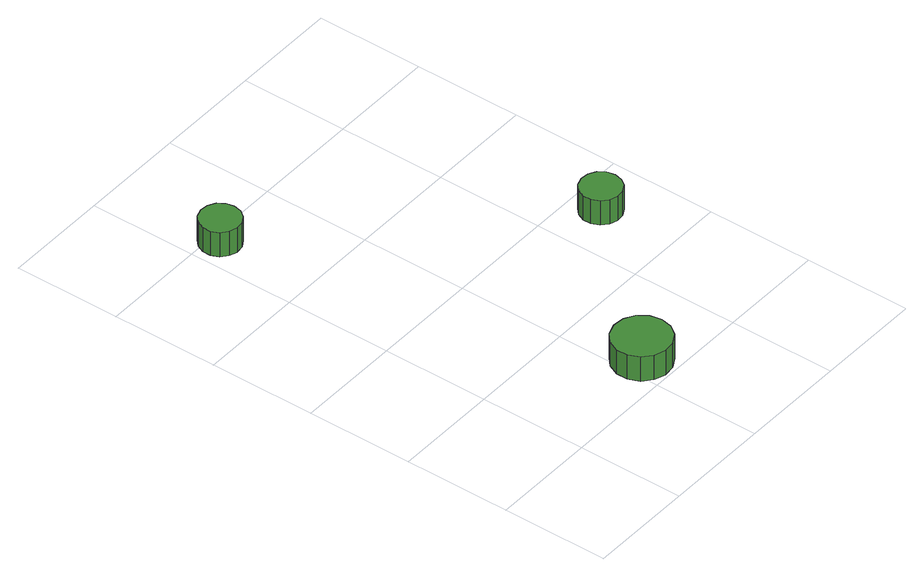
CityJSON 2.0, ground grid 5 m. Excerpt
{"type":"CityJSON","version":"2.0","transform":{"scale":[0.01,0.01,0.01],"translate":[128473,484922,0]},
"CityObjects":{
"tree1":{"type":"SolitaryVegetationObject","attributes":{"function":"something"},"geometry":[{"type":"MultiSurface","lod":"1","boundaries":[[[0,1,2,3,4,5,6,7,8,9,10,11,12,13,14]],[[15,16,17,18,19,20,21,22,23,24,25,26,27,28,29]],[[0,29,28,1]],[[1,28,27,2]],[[2,27,26,3]],[[3,26,25,4]],[[4,25,24,5]],[[5,24,23,6]],[[6,23,22,7]],[[7,22,21,8]],[[8,21,20,9]],[[9,20,19,10]],[[10,19,18,11]],[[11,18,17,12]],[[12,17,16,13]],[[13,16,15,14]],[[14,15,29,0]]]}]},
"tree2":{"type":"SolitaryVegetationObject","attributes":{"function":"something"},"geometry":[{"type":"MultiSurface","lod":"1","boundaries":[[[30,31,32,33,34,35,36,37,38,39,40,41,42,43,44]],[[45,46,47,48,49,50,51,52,53,54,55,56,57,58,59]],[[30,59,58,31]],[[31,58,57,32]],[[32,57,56,33]],[[33,56,55,34]],[[34,55,54,35]],[[35,54,53,36]],[[36,53,52,37]],[[37,52,51,38]],[[38,51,50,39]],[[39,50,49,40]],[[40,49,48,41]],[[41,48,47,42]],[[42,47,46,43]],[[43,46,45,44]],[[44,45,59,30]]]}]},
"tree3":{"type":"SolitaryVegetationObject","attributes":{"function":"something"},"geometry":[{"type":"MultiSurface","lod":"1","boundaries":[[[60,61,62,63,64,65,66,67,68,69,70,71,72,73,74]],[[75,76,77,78,79,80,81,82,83,84,85,86,87,88,89]],[[60,89,88,61]],[[61,88,87,62]],[[62,87,86,63]],[[63,86,85,64]],[[64,85,84,65]],[[65,84,83,66]],[[66,83,82,67]],[[67,82,81,68]],[[68,81,80,69]],[[69,80,79,70]],[[70,79,78,71]],[[71,78,77,72]],[[72,77,76,73]],[[73,76,75,74]],[[74,75,89,60]]]}]}
},
"vertices":[
[712,139,174],[701,193,174],[668,238,174],[620,266,174],[565,271,174],[512,254,174],[471,217,174],[448,166,174],[448,111,174],[471,60,174],[512,23,174],[565,6,174],[620,12,174],[668,40,174],[701,84,174],[701,84,47],[668,40,47],[620,12,47],[565,6,47],[512,23,47],[471,60,47],[448,111,47],[448,166,47],[471,217,47],[512,254,47],[565,271,47],[620,266,47],[668,238,47],[701,193,47],[712,139,47],
[226,1955,165],[218,1993,165],[195,2025,165],[161,2044,165],[122,2048,165],[85,2036,165],[56,2010,165],[40,1974,165],[40,1935,165],[56,1899,165],[85,1873,165],[122,1861,165],[161,1865,165],[195,1885,165],[218,1916,165],[218,1916,38],[195,1885,38],[161,1865,38],[122,1861,38],[85,1873,38],[56,1899,38],[40,1935,38],[40,1974,38],[56,2010,38],[85,2036,38],[122,2048,38],[161,2044,38],[195,2025,38],[218,1993,38],[226,1955,38],
[1331,858,163],[1323,897,163],[1300,928,163],[1266,948,163],[1227,952,163],[1190,940,163],[1161,914,163],[1145,878,163],[1145,839,163],[1161,803,163],[1190,777,163],[1227,765,163],[1266,769,163],[1300,788,163],[1323,820,163],[1323,820,36],[1300,788,36],[1266,769,36],[1227,765,36],[1190,777,36],[1161,803,36],[1145,839,36],[1145,878,36],[1161,914,36],[1190,940,36],[1227,952,36],[1266,948,36],[1300,928,36],[1323,897,36],[1331,858,36]
]}
